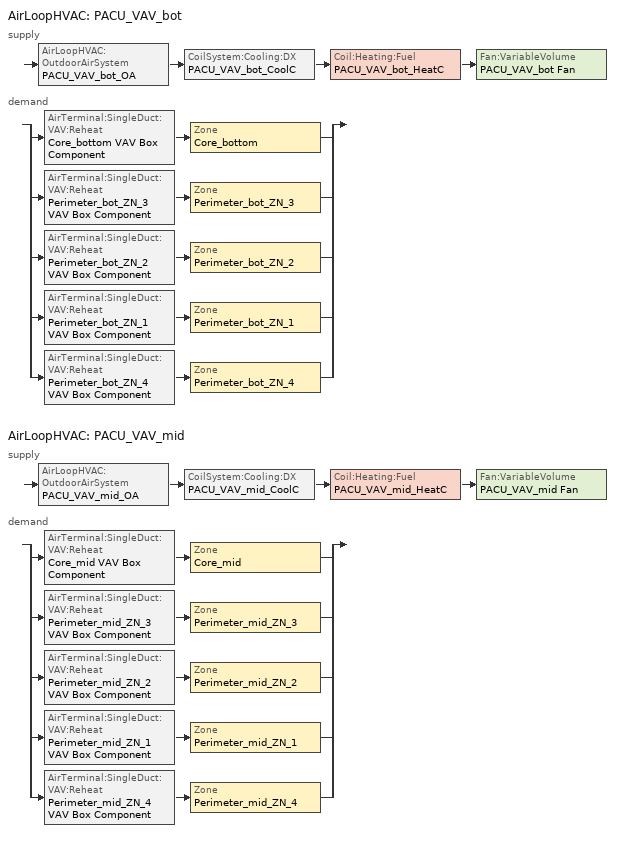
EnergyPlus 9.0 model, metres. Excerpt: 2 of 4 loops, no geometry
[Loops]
AirLoopHVAC 'PACU_VAV_bot'
 supply: AirLoopHVAC:OutdoorAirSystem 'PACU_VAV_bot_OA' > CoilSystem:Cooling:DX 'PACU_VAV_bot_CoolC' > Coil:Heating:Fuel 'PACU_VAV_bot_HeatC' > Fan:VariableVolume 'PACU_VAV_bot Fan'
 demand: split
  | AirTerminal:SingleDuct:VAV:Reheat 'Core_bottom VAV Box Component' > Zone 'Core_bottom'
  | AirTerminal:SingleDuct:VAV:Reheat 'Perimeter_bot_ZN_3 VAV Box Component' > Zone 'Perimeter_bot_ZN_3'
  | AirTerminal:SingleDuct:VAV:Reheat 'Perimeter_bot_ZN_2 VAV Box Component' > Zone 'Perimeter_bot_ZN_2'
  | AirTerminal:SingleDuct:VAV:Reheat 'Perimeter_bot_ZN_1 VAV Box Component' > Zone 'Perimeter_bot_ZN_1'
  | AirTerminal:SingleDuct:VAV:Reheat 'Perimeter_bot_ZN_4 VAV Box Component' > Zone 'Perimeter_bot_ZN_4'
AirLoopHVAC 'PACU_VAV_mid'
 supply: AirLoopHVAC:OutdoorAirSystem 'PACU_VAV_mid_OA' > CoilSystem:Cooling:DX 'PACU_VAV_mid_CoolC' > Coil:Heating:Fuel 'PACU_VAV_mid_HeatC' > Fan:VariableVolume 'PACU_VAV_mid Fan'
 demand: split
  | AirTerminal:SingleDuct:VAV:Reheat 'Core_mid VAV Box Component' > Zone 'Core_mid'
  | AirTerminal:SingleDuct:VAV:Reheat 'Perimeter_mid_ZN_3 VAV Box Component' > Zone 'Perimeter_mid_ZN_3'
  | AirTerminal:SingleDuct:VAV:Reheat 'Perimeter_mid_ZN_2 VAV Box Component' > Zone 'Perimeter_mid_ZN_2'
  | AirTerminal:SingleDuct:VAV:Reheat 'Perimeter_mid_ZN_1 VAV Box Component' > Zone 'Perimeter_mid_ZN_1'
  | AirTerminal:SingleDuct:VAV:Reheat 'Perimeter_mid_ZN_4 VAV Box Component' > Zone 'Perimeter_mid_ZN_4'
[Sizing:Zone] Zone Cooling Design Supply Air Temperature Input Method=SupplyAirTemperature; Zone Cooling Design Supply Air Temperature {C}=12.8; Zone Heating Design Supply Air Temperature Input Method=SupplyAirTemperature; Zone Heating Design Supply Air Temperature {C}=40; Zone Cooling Design Supply Air Humidity Ratio {kgWater/kgDryAir}=0.0085; Zone Heating Design Supply Air Humidity Ratio {kgWater/kgDryAir}=0.008; Cooling Design Air Flow Method=DesignDay; Cooling Design Air Flow Rate {m3/s}=0; Cooling Minimum Air Flow {m3/s}=0; Cooling Minimum Air Flow Fraction=0; Heating Design Air Flow Method=DesignDay; Heating Design Air Flow Rate {m3/s}=0; Design Specification Zone Air Distribution Object=VAV_Zone_AirDistribution
Name | Design Specification Outdoor Air Object
Core_bottom | SZ DSOA Core_bottom
Core_mid | SZ DSOA Core_mid
Perimeter_bot_ZN_3 | SZ DSOA Perimeter_bot_ZN_3
Perimeter_bot_ZN_2 | SZ DSOA Perimeter_bot_ZN_2
Perimeter_bot_ZN_1 | SZ DSOA Perimeter_bot_ZN_1
Perimeter_bot_ZN_4 | SZ DSOA Perimeter_bot_ZN_4
Perimeter_mid_ZN_3 | SZ DSOA Perimeter_mid_ZN_3
Perimeter_mid_ZN_2 | SZ DSOA Perimeter_mid_ZN_2
Perimeter_mid_ZN_1 | SZ DSOA Perimeter_mid_ZN_1
Perimeter_mid_ZN_4 | SZ DSOA Perimeter_mid_ZN_4
[DesignSpecification:OutdoorAir] Outdoor Air Flow per Zone Floor Area {m3/s-m2}=0.000431773
Name | Outdoor Air Method | Outdoor Air Flow per Zone {m3/s} | Outdoor Air Flow per Person {m3/s-person}
SZ DSOA Core_bottom; SZ DSOA Core_mid; SZ DSOA Perimeter_bot_ZN_3; SZ DSOA Perimeter_bot_ZN_2; SZ DSOA Perimeter_bot_ZN_1; SZ DSOA Perimeter_bot_ZN_4; SZ DSOA Perimeter_mid_ZN_3; SZ DSOA Perimeter_mid_ZN_1; SZ DSOA Perimeter_mid_ZN_4 | Flow/Area | 0
SZ DSOA Perimeter_mid_ZN_2 | Flow/Area
CM DSOA Core_bottom; CM DSOA Perimeter_bot_ZN_1; CM DSOA Perimeter_bot_ZN_2; CM DSOA Perimeter_bot_ZN_3; CM DSOA Perimeter_bot_ZN_4; CM DSOA Core_mid; CM DSOA Perimeter_mid_ZN_1; CM DSOA Perimeter_mid_ZN_2; CM DSOA Perimeter_mid_ZN_3; CM DSOA Perimeter_mid_ZN_4 | Sum |  | 1e-08
[DesignSpecification:ZoneAirDistribution] Zone Air Distribution Effectiveness in Cooling Mode=1; Zone Air Distribution Effectiveness in Heating Mode=1
Name | Minimum Zone Ventilation Efficiency
VAV_Zone_AirDistribution | 0.6
CM DSZAD Core_bottom; CM DSZAD Perimeter_bot_ZN_1; CM DSZAD Perimeter_bot_ZN_2; CM DSZAD Perimeter_bot_ZN_3; CM DSZAD Perimeter_bot_ZN_4; CM DSZAD Core_mid; CM DSZAD Perimeter_mid_ZN_1; CM DSZAD Perimeter_mid_ZN_2; CM DSZAD Perimeter_mid_ZN_3; CM DSZAD Perimeter_mid_ZN_4
[Sizing:System] Type of Load to Size On=Sensible; Design Outdoor Air Flow Rate {m3/s}=1.1951; Central Heating Maximum System Air Flow Ratio=0.3; Preheat Design Temperature {C}=7; Preheat Design Humidity Ratio {kgWater/kgDryAir}=0.008; Precool Design Temperature {C}=12.8; Precool Design Humidity Ratio {kgWater/kgDryAir}=0.008; Central Cooling Design Supply Air Temperature {C}=12.8; Central Heating Design Supply Air Temperature {C}=12.8; Type of Zone Sum to Use=Coincident; 100% Outdoor Air in Cooling=No; 100% Outdoor Air in Heating=No; Central Cooling Design Supply Air Humidity Ratio {kgWater/kgDryAir}=0.0085; Central Heating Design Supply Air Humidity Ratio {kgWater/kgDryAir}=0.008; Cooling Supply Air Flow Rate Method=DesignDay; Cooling Supply Air Flow Rate {m3/s}=0; Heating Supply Air Flow Rate Method=DesignDay; Heating Supply Air Flow Rate {m3/s}=0; System Outdoor Air Method=ZoneSum
PACU_VAV_bot; PACU_VAV_mid
[AirLoopHVAC] Design Supply Air Flow Rate {m3/s}=AUTOSIZE
PACU_VAV_bot; PACU_VAV_mid
[SetpointManager:OutdoorAirReset] Control Variable=Temperature; Setpoint at Outdoor Low Temperature {C}=15.6; Outdoor Low Temperature {C}=10; Setpoint at Outdoor High Temperature {C}=12.8; Outdoor High Temperature {C}=21.1
Name | Setpoint Node or NodeList
PACU_VAV_bot Supply Air Temperature Manager | PACU_VAV_bot Supply Equipment Outlet Node
PACU_VAV_mid Supply Air Temperature Manager | PACU_VAV_mid Supply Equipment Outlet Node
[SetpointManager:MixedAir] Control Variable=Temperature
Name | Setpoint Node or NodeList
PACU_VAV_bot_CoolC SAT Manager | PACU_VAV_bot_CoolC-PACU_VAV_bot_HeatCNode
PACU_VAV_bot_HeatC MixedAir Manager | PACU_VAV_bot_HeatC-PACU_VAV_bot FanNode
PACU_VAV_bot_OAMixed Air Temp Manager | PACU_VAV_bot_OA-PACU_VAV_bot_CoolCNode
PACU_VAV_mid_CoolC SAT Manager | PACU_VAV_mid_CoolC-PACU_VAV_mid_HeatCNode
PACU_VAV_mid_HeatC MixedAir Manager | PACU_VAV_mid_HeatC-PACU_VAV_mid FanNode
PACU_VAV_mid_OAMixed Air Temp Manager | PACU_VAV_mid_OA-PACU_VAV_mid_CoolCNode
[SetpointManager:OutdoorAirPretreat] Control Variable=Temperature; Minimum Setpoint Temperature {C}=-99; Maximum Setpoint Temperature {C}=99; Minimum Setpoint Humidity Ratio {kgWater/kgDryAir}=0.00001; Maximum Setpoint Humidity Ratio {kgWater/kgDryAir}=1
Name | Setpoint Node or NodeList
PACU_VAV_bot Heat Exhchanger Supply Air Temp Manager | PACU_VAV_bot Heat Recovery Outlet Node
PACU_VAV_mid Heat Exhchanger Supply Air Temp Manager | PACU_VAV_mid Heat Recovery Outlet Node
[Controller:OutdoorAir] Minimum Outdoor Air Flow Rate {m3/s}                      !- Minimum Outdoor Air Flow Rate {m3/s}=0; Maximum Outdoor Air Flow Rate {m3/s}=AUTOSIZE; Economizer Control Type=DifferentialDryBulb; Economizer Control Action Type=ModulateFlow; Lockout Type=LockoutWithHeating; Minimum Limit Type=FixedMinimum; Minimum Outdoor Air Schedule=MinOA_MotorizedDamper_Sched; Heat Recovery Bypass Control Type=BypassWhenOAFlowGreaterThanMinimum
Name | Mechanical Ventilation Controller
PACU_VAV_bot_OA_Controller | PACU_VAV_BOT_DCV
PACU_VAV_mid_OA_Controller | PACU_VAV_MID_DCV
[Zone equipment]
Core_bottom: Core_bottom VAV Box Component
Core_mid: Core_mid VAV Box Component
Perimeter_bot_ZN_3: Perimeter_bot_ZN_3 VAV Box Component
Perimeter_bot_ZN_2: Perimeter_bot_ZN_2 VAV Box Component
Perimeter_bot_ZN_1: Perimeter_bot_ZN_1 VAV Box Component
Perimeter_bot_ZN_4: Perimeter_bot_ZN_4 VAV Box Component
Perimeter_mid_ZN_3: Perimeter_mid_ZN_3 VAV Box Component
Perimeter_mid_ZN_2: Perimeter_mid_ZN_2 VAV Box Component
Perimeter_mid_ZN_1: Perimeter_mid_ZN_1 VAV Box Component
Perimeter_mid_ZN_4: Perimeter_mid_ZN_4 VAV Box Component
[CoilSystem:Cooling:DX] Availability Schedule=ALWAYS_ON
Name | Cooling Coil
PACU_VAV_bot_CoolC | PACU_VAV_bot_CoolC DXCoil
PACU_VAV_mid_CoolC | PACU_VAV_mid_CoolC DXCoil
[AirTerminal:SingleDuct:VAV:Reheat] Availability Schedule=ALWAYS_ON; Maximum Air Flow Rate {m3/s}=AUTOSIZE; Zone Minimum Air Flow Input Method=Constant; Maximum Hot Water or Steam Flow Rate {m3/s}=AUTOSIZE; Minimum Hot Water or Steam Flow Rate {m3/s}=0; Convergence Tolerance=0.001; Damper Heating Action=Normal; Maximum Flow Fraction During Reheat=0.5; Maximum Reheat Air Temperature {C}=40
Name | Constant Minimum Air Flow Fraction | Reheat Coil
Core_bottom VAV Box Component | 0.22 | Core_bottom VAV Box Reheat Coil
Core_mid VAV Box Component | 0.346 | Core_mid VAV Box Reheat Coil
Perimeter_bot_ZN_3 VAV Box Component | 0.355 | Perimeter_bot_ZN_3 VAV Box Reheat Coil
Perimeter_bot_ZN_2 VAV Box Component | 0.2 | Perimeter_bot_ZN_2 VAV Box Reheat Coil
Perimeter_bot_ZN_1 VAV Box Component | 0.2 | Perimeter_bot_ZN_1 VAV Box Reheat Coil
Perimeter_bot_ZN_4 VAV Box Component | 0.2 | Perimeter_bot_ZN_4 VAV Box Reheat Coil
Perimeter_mid_ZN_3 VAV Box Component | 0.302 | Perimeter_mid_ZN_3 VAV Box Reheat Coil
Perimeter_mid_ZN_2 VAV Box Component | 0.2 | Perimeter_mid_ZN_2 VAV Box Reheat Coil
Perimeter_mid_ZN_1 VAV Box Component | 0.2 | Perimeter_mid_ZN_1 VAV Box Reheat Coil
Perimeter_mid_ZN_4 VAV Box Component | 0.2 | Perimeter_mid_ZN_4 VAV Box Reheat Coil
[ZoneControl:Thermostat] Control Type Schedule=Dual Zone Control Type Sched
Name | Zone or ZoneList | Control 1
Core_bottom Thermostat | Core_bottom | Core_bottom DualSPSched
Core_mid Thermostat | Core_mid | Core_mid DualSPSched
Perimeter_bot_ZN_3 Thermostat | Perimeter_bot_ZN_3 | Perimeter_bot_ZN_3 DualSPSched
Perimeter_bot_ZN_2 Thermostat | Perimeter_bot_ZN_2 | Perimeter_bot_ZN_2 DualSPSched
Perimeter_bot_ZN_1 Thermostat | Perimeter_bot_ZN_1 | Perimeter_bot_ZN_1 DualSPSched
Perimeter_bot_ZN_4 Thermostat | Perimeter_bot_ZN_4 | Perimeter_bot_ZN_4 DualSPSched
Perimeter_mid_ZN_3 Thermostat | Perimeter_mid_ZN_3 | Perimeter_mid_ZN_3 DualSPSched
Perimeter_mid_ZN_2 Thermostat | Perimeter_mid_ZN_2 | Perimeter_mid_ZN_2 DualSPSched
Perimeter_mid_ZN_1 Thermostat | Perimeter_mid_ZN_1 | Perimeter_mid_ZN_1 DualSPSched
Perimeter_mid_ZN_4 Thermostat | Perimeter_mid_ZN_4 | Perimeter_mid_ZN_4 DualSPSched
[ThermostatSetpoint:DualSetpoint] Heating Setpoint Temperature Schedule=HTGSETP_SCH_YES_OPTIMUM; Cooling Setpoint Temperature Schedule=CLGSETP_SCH_YES_OPTIMUM
Core_bottom DualSPSched; Core_mid DualSPSched; Perimeter_bot_ZN_3 DualSPSched; Perimeter_bot_ZN_2 DualSPSched; Perimeter_bot_ZN_1 DualSPSched; Perimeter_bot_ZN_4 DualSPSched; Perimeter_mid_ZN_3 DualSPSched; Perimeter_mid_ZN_2 DualSPSched; Perimeter_mid_ZN_1 DualSPSched; Perimeter_mid_ZN_4 DualSPSched
[Coil:Heating:Electric] Availability Schedule=ALWAYS_ON; Efficiency=1; Nominal Capacity {W}=AUTOSIZE
Core_bottom VAV Box Reheat Coil; Core_mid VAV Box Reheat Coil; Perimeter_bot_ZN_3 VAV Box Reheat Coil; Perimeter_bot_ZN_2 VAV Box Reheat Coil; Perimeter_bot_ZN_1 VAV Box Reheat Coil; Perimeter_bot_ZN_4 VAV Box Reheat Coil; Perimeter_mid_ZN_3 VAV Box Reheat Coil; Perimeter_mid_ZN_2 VAV Box Reheat Coil; Perimeter_mid_ZN_1 VAV Box Reheat Coil; Perimeter_mid_ZN_4 VAV Box Reheat Coil
[Coil:Heating:Fuel] Availability Schedule=ALWAYS_ON; Fuel Type=NaturalGas; Burner Efficiency=0.8; Nominal Capacity {W}=AUTOSIZE
PACU_VAV_bot_HeatC; PACU_VAV_mid_HeatC
[Coil:Cooling:DX:TwoSpeed] Availability Schedule=ALWAYS_ON; High Speed Gross Rated Total Cooling Capacity {W} Sep 25, 2012: DX_TwoSpeedObject_from_VAV=AUTOSIZE; High Speed Gross Rated Sensible Heat Ratio Sep 25, 2012: DX_TwoSpeedObject_from_VAV=AUTOSIZE; High Speed Gross Rated Cooling COP {W/W} Sep 25, 2012: DX_TwoSpeedObject_from_VAV=3.39929; High Speed Rated Air Flow Rate {m3/s} Sep 25, 2012: DX_TwoSpeedObject_from_VAV=AUTOSIZE; Total Cooling Capacity Function of Temperature Curve=FURNACE_PACU_VAV_CoolCCarrier48TM014_12tons_CapFT; Total Cooling Capacity Function of Flow Fraction Curve=FURNACE_PACU_VAV_CoolCCarrier48TM014_12tons_FFF; Energy Input Ratio Function of Temperature Curve=FURNACE_PACU_VAV_CoolCCarrier48TM014_12tons_EIRFT; Energy Input Ratio Function of Flow Fraction Curve=FURNACE_PACU_VAV_CoolCCarrier48TM014_12tons_EIRFFF; Part Load Fraction Correlation Curve=FURNACE_PACU_VAV_CoolCIEA_HVAC_BESTEST_9ton-PLR; Low Speed Gross Rated Total Cooling Capacity {W} Sep 25, 2012: DX_TwoSpeedObject_from_VAV=AUTOSIZE; Low Speed Gross Rated Sensible Heat Ratio Sep 25, 2012: DX_TwoSpeedObject_from_VAV=AUTOSIZE; Low Speed Gross Rated Cooling COP {W/W} Sep 25, 2012: DX_TwoSpeedObject_from_VAV=3.39929; Low Speed Rated Air Flow Rate {m3/s} Sep 25, 2012: DX_TwoSpeedObject_from_VAV=AUTOSIZE; Low Speed Total Cooling Capacity Function of Temperature Curve=FURNACE_PACU_VAV_CoolCCarrier48TM014_12tons_CapFT; Low Speed Energy Input Ratio Function of Temperature Curve=FURNACE_PACU_VAV_CoolCCarrier48TM014_12tons_EIRFT
PACU_VAV_bot_CoolC DXCoil; PACU_VAV_mid_CoolC DXCoil
[Fan:VariableVolume] Availability Schedule=HVACOperationSchd; Pressure Rise {Pa}=1389.42; Maximum Flow Rate {m3/s}=AUTOSIZE; Fan Power Minimum Flow Rate Input Method=Fraction; Fan Power Minimum Flow Fraction=0.25; Motor In Airstream Fraction=1; Fan Power Coefficient 1=0.0408; Fan Power Coefficient 2=0.088; Fan Power Coefficient 3=-0.0729; Fan Power Coefficient 4=0.9437; Fan Power Coefficient 5=0
Name | Fan Total Efficiency | Motor Efficiency
PACU_VAV_bot Fan | 0.6045 | 0.93
PACU_VAV_mid Fan | 0.6006 | 0.924
[HeatExchanger:AirToAir:SensibleAndLatent] Availability Schedule=Always_On; Nominal Supply Air Flow Rate {m3/s}=AUTOSIZE; Sensible Effectiveness at 100% Heating Air Flow=0.7; Latent Effectiveness at 100% Heating Air Flow=0.6; Sensible Effectiveness at 75% Heating Air Flow=0.7; Latent Effectiveness at 75% Heating Air Flow=0.6; Sensible Effectiveness at 100% Cooling Air Flow=0.75; Latent Effectiveness at 100% Cooling Air Flow=0.6; Sensible Effectiveness at 75% Cooling Air Flow=0.75; Latent Effectiveness at 75% Cooling Air Flow=0.6; Nominal Electric Power {W}=907.484; Supply Air Outlet Temperature Control=Yes; Heat Exchanger Type=Rotary; Frost Control Type=ExhaustOnly; Threshold Temperature {C}=-23.3; Initial Defrost Time Fraction=0.167; Rate of Defrost Time Fraction Increase {1/K}=1.44
PACU_VAV_bot OA Heat Recovery; PACU_VAV_mid OA Heat Recovery
[Controller:MechanicalVentilation] Availability Schedule=MinOA_MotorizedDamper_Sched; Demand Controlled Ventilation=Yes; System Outdoor Air Method=VentilationRateProcedure
Name | Zone 1 | Design Specification Outdoor Air Object Name 1 | Design Specification Zone Air Distribution Object Name 1 | Zone 2 | Design Specification Outdoor Air Object Name 2 | Design Specification Zone Air Distribution Object Name 2 | Zone 3 | Design Specification Outdoor Air Object Name 3 | Design Specification Zone Air Distribution Object Name 3 | Zone 4 | Design Specification Outdoor Air Object Name 4 | Design Specification Zone Air Distribution Object Name 4 | Zone 5 | Design Specification Outdoor Air Object Name 5 | Design Specification Zone Air Distribution Object Name 5
PACU_VAV_BOT_DCV | Core_bottom | CM DSOA Core_bottom | CM DSZAD Core_bottom | Perimeter_bot_ZN_1 | CM DSOA Perimeter_bot_ZN_1 | CM DSZAD Perimeter_bot_ZN_1 | Perimeter_bot_ZN_2 | CM DSOA Perimeter_bot_ZN_2 | CM DSZAD Perimeter_bot_ZN_2 | Perimeter_bot_ZN_3 | CM DSOA Perimeter_bot_ZN_3 | CM DSZAD Perimeter_bot_ZN_3 | Perimeter_bot_ZN_4 | CM DSOA Perimeter_bot_ZN_4 | CM DSZAD Perimeter_bot_ZN_4
PACU_VAV_MID_DCV | Core_mid | CM DSOA Core_mid | CM DSZAD Core_mid | Perimeter_mid_ZN_1 | CM DSOA Perimeter_mid_ZN_1 | CM DSZAD Perimeter_mid_ZN_1 | Perimeter_mid_ZN_2 | CM DSOA Perimeter_mid_ZN_2 | CM DSZAD Perimeter_mid_ZN_2 | Perimeter_mid_ZN_3 | CM DSOA Perimeter_mid_ZN_3 | CM DSZAD Perimeter_mid_ZN_3 | Perimeter_mid_ZN_4 | CM DSOA Perimeter_mid_ZN_4 | CM DSZAD Perimeter_mid_ZN_4
[Schedule:Compact]
ALWAYS_ON: Through: 12/31, For: AllDays, Until: 24:00, 1
HVACOperationSchd: Through: 12/31, For: Weekdays SummerDesignDay, Until: 06:00, 0, Until: 22:00, 1, Until: 24:00, 0, For: Saturday WinterDesignDay, Until: 06:00, 0, Until: 18:00, 1, Until: 24:00, 0, For:Sunday Holidays AllOtherDays, Until: 24:00, 0
HTGSETP_SCH_YES_OPTIMUM: Through: 12/31, For: WinterDesignDay, Until: 05:00, 15.6, Until: 06:00, 17.6, Until: 07:00, 19.6, Until: 22:00, 21, Until: 24:00, 15.6, For: Weekdays, Until: 05:00, 15.6, Until: 06:00, 17.8, Until: 07:00, 20, Until: 22:00, 21, Until: 24:00, 15.6, For SummerDesignDay, Until: 24:00, 15.6, For: Saturday, Until: 05:00, 15.6, Until: 06:00, 17.8, Until: 07:00, 20, Until: 17:00, 21, Until: 24:00, 15.6, For:Sunday Holidays AllOtherDays, Until: 24:00, 15.6
CLGSETP_SCH_YES_OPTIMUM: Through: 12/31, For: SummerDesignDay, Until: 05:00, 26.7, Until: 06:00, 25.7, Until: 07:00, 25, Until: 22:00, 24, Until: 24:00, 26.7, For: Weekdays, Until: 05:00, 26.7, Until: 06:00, 25.6, Until: 07:00, 25, Until: 22:00, 24, Until: 24:00, 26.7, For: Saturday, Until: 05:00, 26.7, Until: 06:00, 25.7, Until: 07:00, 25, Until: 17:00, 24, Until: 24:00, 26.7, For WinterDesignDay, Until: 24:00, 26.7, For:Sunday Holidays AllOtherDays, Until: 24:00, 26.7
MinOA_MotorizedDamper_Sched: Through: 12/31, For: Weekdays SummerDesignDay, Until: 07:00, 0, Until: 22:00, 1, Until: 24:00, 0, For: Saturday WinterDesignDay, Until: 07:00, 0, Until: 18:00, 1, Until: 24:00, 0, For:Sunday Holidays AllOtherDays, Until: 24:00, 0
Dual Zone Control Type Sched: Through: 12/31, For: AllDays, Until: 24:00, 4
[Curve:Biquadratic] Minimum Value of x=16.5556; Maximum Value of x=22.1111; Minimum Value of y=23.7778; Maximum Value of y=47.66
Name | Coefficient1 Constant | Coefficient2 x | Coefficient3 x**2 | Coefficient4 y | Coefficient5 y**2 | Coefficient6 x*y
FURNACE_PACU_VAV_CoolCCarrier48TM014_12tons_CapFT | 1.39072 | -0.0529058 | 0.0018423 | 0.00058267 | -0.000186814 | 0.000265159
FURNACE_PACU_VAV_CoolCCarrier48TM014_12tons_EIRFT | -0.536161 | 0.105138 | -0.00172659 | 0.0149848 | 0.000659948 | -0.0017385
[Curve:Quadratic]
Name | Coefficient1 Constant | Coefficient2 x | Coefficient3 x**2 | Minimum Value of x | Maximum Value of x
FURNACE_PACU_VAV_CoolCCarrier48TM014_12tons_FFF | 0.718954 | 0.435436 | -0.154193 | 0.75 | 1.25
FURNACE_PACU_VAV_CoolCCarrier48TM014_12tons_EIRFFF | 1.19525 | -0.306138 | 0.110973 | 0.75 | 1.25
FURNACE_PACU_VAV_CoolCIEA_HVAC_BESTEST_9ton-PLR | 0.771 | 0.229 | 0 | 0 | 1
